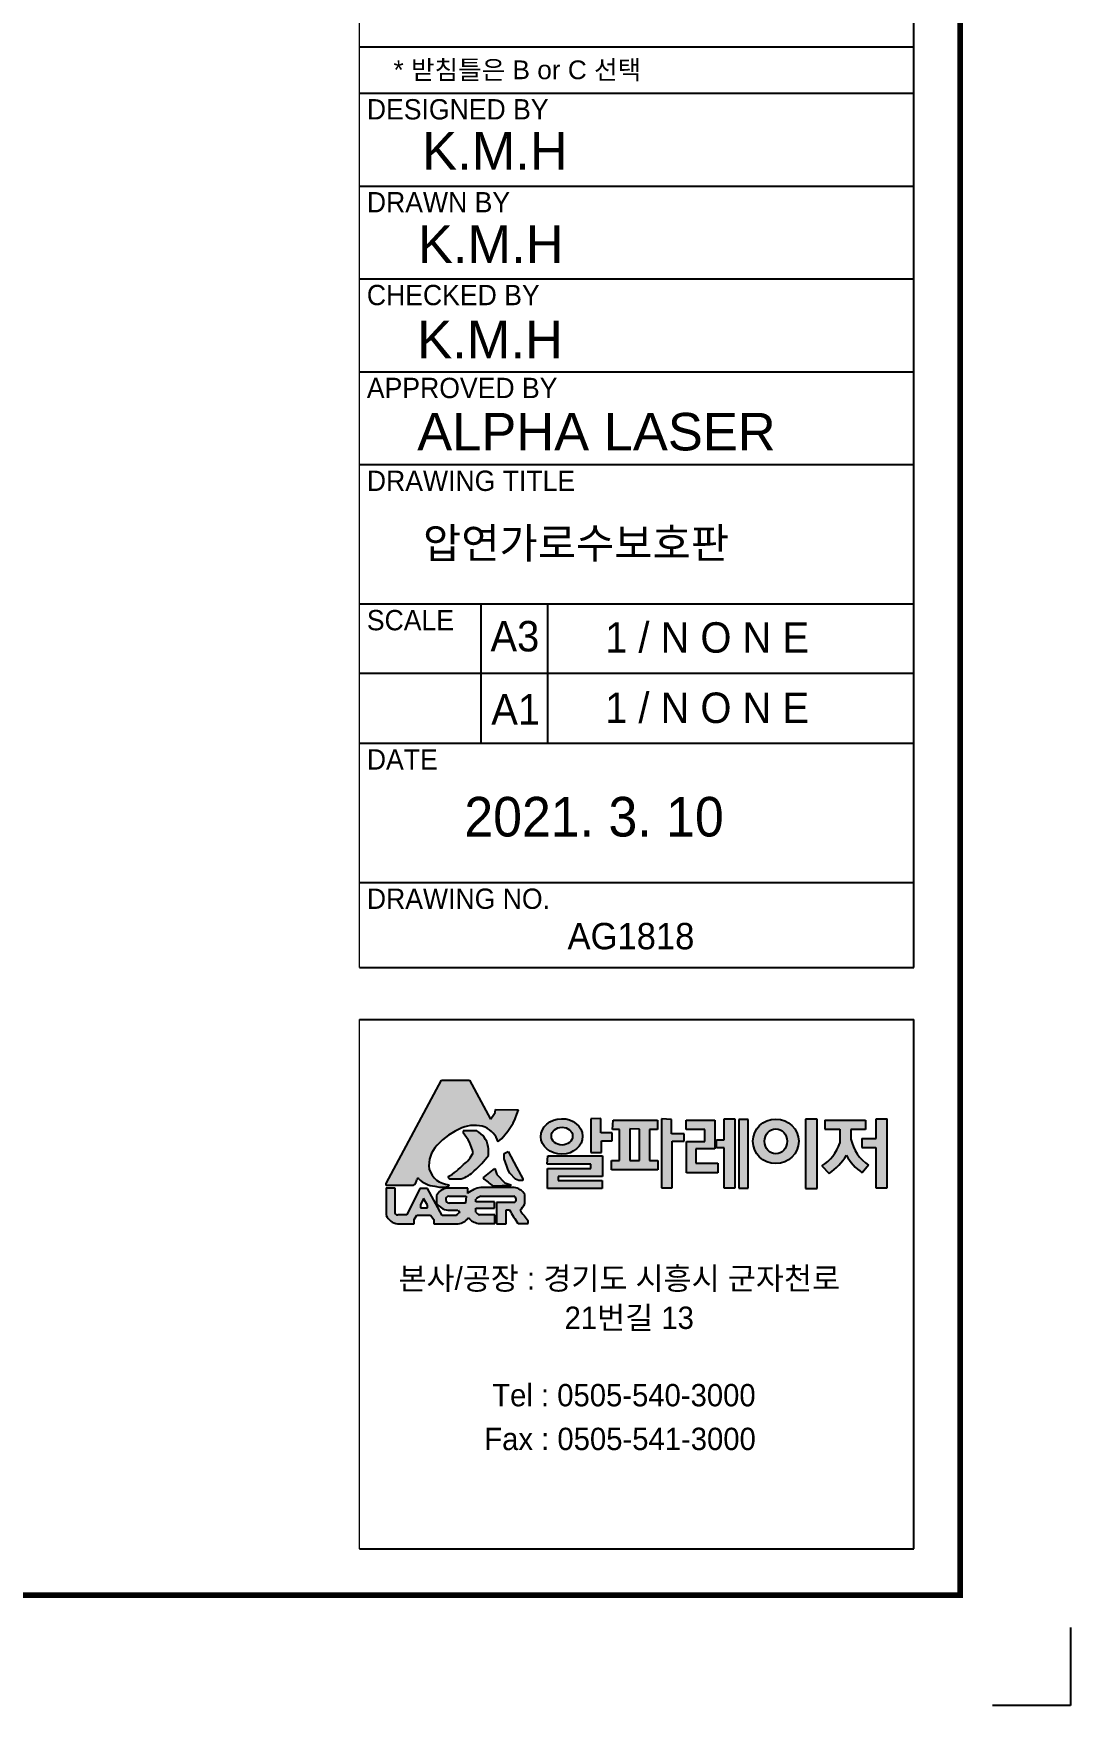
# Model space of a CAD drawing. Header units: millimetres. Extents: x 20045 to 27217, y -49849 to -44778.
# Drawn here: x 25612 to 27217, y -49849 to -47261 of the extents above; entities that cross this region are included whole.
import ezdxf

# ---------------------------------------------------------------- set-up
doc = ezdxf.new("R2010")
doc.units = ezdxf.units.MM
doc.layers.add('LAYOUT', color=7, linetype='Continuous')
doc.styles.add('H', font='')
doc.styles.get("Standard").update_dxf_attribs({"font": 'arial.ttf'})
doc.styles.get('H').set_extended_font_data('Dotum')

msp = doc.modelspace()

# ---------------------------------------------------------------- hatches: boundary and pattern name
h = msp.add_hatch(color=256)
h.dxf.hatch_style = 1
h.set_gradient(color1=(255, 0, 0), color2=(255, 159, 127), tint=1)
h.paths.add_polyline_path([(26158.2, -49041.1), (26158.1, -49044.5), (26199.7, -49044.5, 0.214284), (26205.7, -49035, -0.655828), (26208.5, -49034.2, 0.18567), (26233.3, -49045.4, 0.148851), (26254.6, -49045.5, 0.404174), (26255.2, -49043.1, -0.316733), (26224.5, -49018.9, -0.221534), (26237, -48982, -0.105066), (26275.4, -48955.2, -0.185229), (26311.2, -48954.1, -0.196064), (26331.5, -48976.5, 0.141597), (26362.9, -48927.1), (26327.2, -48926.7), (26326.5, -48931.5), (26323.8, -48936), (26319.6, -48941.5), (26287.2, -48881.4), (26243.8, -48881.1)])
h.paths.add_polyline_path([(26277.8, -49011.7, -0.08303), (26253.9, -49030.6, 0.230034), (26256.4, -49034.1, 0.021204), (26274.2, -49033.9, 0.137848), (26294.5, -49021.7, 0.057638), (26316.2, -48997.9, 0.060436), (26316, -48984, 0.2375), (26298.2, -48959.8), (26277.3, -48959.8), (26277.3, -48962.9, -0.121183), (26292.5, -48993.8, -0.135167)], flags=17)
h.paths.add_polyline_path([(26329.4, -49027.6), (26326, -49018.1), (26308, -49032.7, 0.044378), (26323.8, -49045.3), (26351, -49044.2), (26351, -49043.1), (26341.5, -49040.1)], flags=17)
h.paths.add_polyline_path([(26346.6, -49020.7), (26349.4, -49025.3), (26358.3, -49034.4), (26363.6, -49036.5), (26369.7, -49036.5), (26369.6, -49034.2), (26359.9, -49016.1), (26346.7, -48991.7), (26340.9, -48994.8), (26340.9, -49003.3), (26345, -49014.5)])
h.paths.add_polyline_path([(26176.8, -49090, -0.419155), (26171.3, -49085), (26171.3, -49048), (26158, -49048), (26158, -49090.6, 0.254457), (26175.7, -49103.8), (26201.4, -49103.8), (26201.4, -49097.2), (26205.3, -49090.2), (26226.8, -49090.2), (26231.7, -49097), (26231.7, -49103.8), (26269.7, -49103.8, 0.190479), (26285.2, -49094.6, 0.147735), (26300.5, -49103.1), (26326.3, -49103.1), (26326.3, -49090), (26302.6, -49090, -0.052449), (26296.7, -49085.9), (26296.7, -49079.7), (26325.9, -49079.7), (26325.9, -49069.7), (26296.6, -49069.7), (26296.6, -49065.3, -0.044761), (26304.3, -49060.7), (26355.5, -49060.7, -0.648836), (26356.6, -49070.7), (26328.8, -49070.7), (26328.8, -49103.5), (26343.7, -49103.5), (26343.7, -49082.2), (26348.8, -49082.2, 0.01692), (26362.1, -49103.4), (26378, -49103.4), (26378, -49099.1, -0.024318), (26365.2, -49082.6, 0.064908), (26372.5, -49072.9), (26372.5, -49058.1, 0.229002), (26356, -49047.4), (26304.4, -49047.4, 0.127003), (26284.3, -49056.6), (26284.3, -49048.3), (26252, -49048.3, 0.22689), (26236, -49059.7), (26236, -49071.9, 0.193483), (26253.5, -49082.8), (26269.2, -49082.8, 0.030046), (26272.2, -49086, 0.136716), (26266.9, -49090.9), (26244.5, -49090.9), (26222.3, -49049.1), (26210.4, -49049.1), (26190.3, -49090)])
h.paths.add_polyline_path([(26211, -49078.7), (26211, -49074.5), (26215.9, -49064.6), (26222, -49075), (26222, -49078.7)], flags=16)
h.paths.add_polyline_path([(26254.9, -49060.7), (26281.9, -49060.7), (26280.7, -49071.7), (26255.9, -49071.7, -0.924958)], flags=16)
edge = h.paths.add_edge_path()
edge.add_ellipse((26429.7, -48968.4), major_axis=(-32.3, -0.4), ratio=0.850598, start_angle=0, end_angle=360)
edge = h.paths.add_edge_path(flags=16)
edge.add_ellipse((26430.2, -48967.9), major_axis=(-16.4, 0), ratio=0.843368, start_angle=0, end_angle=360)
h.paths.add_polyline_path([(26492.8, -48998.4), (26408, -48998.4), (26407.4, -49011.5), (26474.8, -49011.5), (26474.8, -49018.3), (26407.7, -49018.3), (26407.7, -49048.8), (26492.5, -49048.8), (26492.5, -49036.8), (26424, -49036.8), (26424, -49030.3), (26492.8, -49030.3)])
h.paths.add_polyline_path([(26474.5, -48993.5), (26491.3, -48993.5), (26491.3, -48975.4), (26507.5, -48975.4), (26507.5, -48963), (26490, -48963), (26490, -48940.9), (26474.5, -48941.2)])
h.paths.add_polyline_path([(26519.1, -48957.5), (26519.1, -49005.8), (26506.7, -49005.8), (26506.7, -49020), (26578.4, -49020), (26578.4, -49005.9), (26565.5, -49005.9), (26565.5, -48957.5), (26577.9, -48957.5), (26577.9, -48943.3), (26509.2, -48943.3), (26508.5, -48957.5)])
h.paths.add_polyline_path([(26535.1, -48956.7), (26550.3, -48957), (26550.3, -49005.9), (26535.1, -49005.9)], flags=16)
h.paths.add_polyline_path([(26599.6, -48964.2), (26599.6, -48942.1), (26584.2, -48941.3), (26584.2, -49048.1), (26600.8, -49048.1), (26600.8, -48976), (26618.9, -48976), (26618.9, -48964.2)])
h.paths.add_polyline_path([(26637.4, -48987.4), (26666.8, -48987.4), (26666.8, -48943.2), (26622.2, -48943.2), (26622.3, -48957.5), (26651, -48957.5), (26651, -48976.2), (26622.9, -48976.2), (26622.9, -49024.7), (26671, -49024.7), (26671, -49009.9), (26637.4, -49009.9)])
h.paths.add_polyline_path([(26681, -49048.3), (26697.4, -49048.3), (26697.4, -48941.4), (26681.1, -48941.4), (26681.1, -48973.6), (26669.2, -48973.6), (26669, -48986), (26681, -48986)])
h.paths.add_polyline_path([(26703.5, -49048.4), (26718.3, -49048.4), (26718.3, -48942.2), (26703.5, -48942.2)])
edge = h.paths.add_edge_path()
edge.add_ellipse((26760.9, -48976), major_axis=(-35.4, 0), ratio=0.974401, start_angle=0, end_angle=360)
edge = h.paths.add_edge_path(flags=16)
edge.add_ellipse((26761, -48976), major_axis=(0, -19.4), ratio=0.89757, start_angle=0, end_angle=360)
h.paths.add_polyline_path([(26806.9, -49048.8), (26824.7, -49048.8), (26824.7, -48941.6), (26806.9, -48941.7)])
h.paths.add_polyline_path([(26870.2, -48997.6, 0.121385), (26894.4, -49024.6), (26904.5, -49012.8, -0.196928), (26877.2, -48972.8), (26877.2, -48957.6), (26899.9, -48957.6), (26899.9, -48943.1), (26837, -48943.1), (26837, -48957.3), (26859.9, -48957.3), (26859.9, -48978.8, -0.181097), (26832.2, -49014), (26843.6, -49025.7, 0.109226)])
h.paths.add_polyline_path([(26933.1, -48941.4), (26916.2, -48941.4), (26916.2, -48971.7), (26893.9, -48971.7), (26893.9, -48985.7), (26915.8, -48985.7), (26915.8, -49047.9), (26933.1, -49047.9)])

# ---------------------------------------------------------------- linework, layer by layer
at = {"color": 0, "lineweight": 20}
for p, q in [((26116.8, -48707.2), (26116.8, -45772.4)), ((26116.8, -49606.7), (26116.8, -48787.5))]:
    msp.add_line(p, q, dxfattribs=at)
for p, q in [((26974.3, -48707.2), (26974.3, -45772.4)), ((26116.8, -47281.8), (26974.3, -47281.8)), ((26116.8, -47353.6), (26974.3, -47353.6)), ((26116.8, -47497.4), (26974.3, -47497.4)), ((26116.8, -47641.1), (26974.3, -47641.1)), ((26116.8, -47784.9), (26974.3, -47784.9)), ((26116.8, -47928.6), (26974.3, -47928.6)), ((26116.8, -48144.2), (26974.3, -48144.2)), ((26304.7, -48144.2), (26304.7, -48359.9)), ((26407.8, -48144.2), (26407.8, -48359.9)), ((26974.3, -48252.1), (26116.8, -48252.1)), ((26116.8, -48359.9), (26974.3, -48359.9)), ((26116.8, -48575.5), (26974.3, -48575.5)), ((26116.8, -48707.2), (26974.3, -48707.2)), ((26116.8, -48787.5), (26974.3, -48787.5)), ((26974.3, -49606.7), (26974.3, -48787.5)), ((26158.2, -49041.1), (26243.8, -48881.1)), ((26243.8, -48881.1), (26287.2, -48881.4)), ((26287.2, -48881.4), (26319.6, -48941.5)), ((26319.6, -48941.5), (26323.8, -48936)), ((26323.8, -48936), (26326.5, -48931.5)), ((26326.5, -48931.5), (26327.2, -48926.7)), ((26327.2, -48926.7), (26362.9, -48927.1)), ((26490, -48940.9), (26474.5, -48941.2)), ((26474.5, -48941.2), (26474.5, -48993.5)), ((26490, -48963), (26490, -48940.9)), ((26584.2, -48941.3), (26584.2, -49048.1)), ((26599.6, -48942.1), (26584.2, -48941.3)), ((26681.1, -48973.6), (26681.1, -48941.4)), ((26681.1, -48941.4), (26697.4, -48941.4)), ((26697.4, -48941.4), (26697.4, -49048.3)), ((26824.7, -48941.6), (26806.9, -48941.7)), ((26806.9, -48941.7), (26806.9, -49048.8)), ((26824.7, -49048.8), (26824.7, -48941.6)), ((26916.2, -48971.7), (26916.2, -48941.4)), ((26916.2, -48941.4), (26933.1, -48941.4)), ((26933.1, -49047.9), (26933.1, -48941.4)), ((26298.2, -48959.8), (26277.3, -48959.8)), ((26277.3, -48959.8), (26277.3, -48962.9)), ((26507.5, -48963), (26490, -48963)), ((26507.5, -48975.4), (26507.5, -48963)), ((26508.5, -48957.5), (26509.2, -48943.3)), ((26519.1, -48957.5), (26508.5, -48957.5)), ((26509.2, -48943.3), (26577.9, -48943.3)), ((26519.1, -49005.8), (26519.1, -48957.5)), ((26535.1, -48956.7), (26535.1, -49005.9)), ((26550.3, -48957), (26535.1, -48956.7)), ((26550.3, -49005.9), (26550.3, -48957)), ((26577.9, -48957.5), (26565.5, -48957.5)), ((26565.5, -48957.5), (26565.5, -49005.9)), ((26577.9, -48943.3), (26577.9, -48957.5)), ((26599.6, -48964.2), (26599.6, -48942.1)), ((26618.9, -48964.2), (26599.6, -48964.2)), ((26618.9, -48976), (26618.9, -48964.2)), ((26622.2, -48943.2), (26666.8, -48943.2)), ((26622.3, -48957.5), (26622.2, -48943.2)), ((26651, -48957.5), (26622.3, -48957.5)), ((26651, -48976.2), (26651, -48957.5)), ((26666.8, -48943.2), (26666.8, -48987.4)), ((26703.5, -48942.2), (26703.5, -49048.4)), ((26718.3, -48942.2), (26703.5, -48942.2)), ((26718.3, -49048.4), (26718.3, -48942.2)), ((26837, -48943.1), (26899.9, -48943.1)), ((26837, -48943.1), (26837, -48957.3)), ((26837, -48957.3), (26859.9, -48957.3)), ((26859.9, -48957.3), (26859.9, -48978.8)), ((26899.9, -48957.6), (26877.2, -48957.6)), ((26877.2, -48957.6), (26877.2, -48972.8)), ((26899.9, -48943.1), (26899.9, -48957.6)), ((26340.9, -48994.8), (26346.7, -48991.7)), ((26346.8, -48991.9), (26359.9, -49016.1)), ((26474.5, -48993.5), (26491.3, -48993.5)), ((26491.3, -48993.5), (26491.3, -48975.4)), ((26491.3, -48975.4), (26507.5, -48975.4)), ((26600.8, -49048.1), (26600.8, -48976)), ((26600.8, -48976), (26618.9, -48976)), ((26622.9, -49024.7), (26622.9, -48976.2)), ((26622.9, -48976.2), (26651, -48976.2)), ((26666.8, -48987.4), (26637.4, -48987.4)), ((26637.4, -48987.4), (26637.4, -49009.9)), ((26669, -48986), (26669.2, -48973.6)), ((26681, -48986), (26669, -48986)), ((26669.2, -48973.6), (26681.1, -48973.6)), ((26681, -49048.3), (26681, -48986)), ((26893.9, -48971.7), (26893.9, -48985.7)), ((26893.9, -48971.7), (26916.2, -48971.7)), ((26893.9, -48985.7), (26915.8, -48985.7)), ((26915.8, -48985.7), (26915.8, -49047.9)), ((26308, -49032.7), (26326, -49018.1)), ((26326, -49018.1), (26329.4, -49027.6)), ((26340.9, -49003.3), (26340.9, -48994.8)), ((26345, -49014.5), (26340.9, -49003.3)), ((26346.6, -49020.7), (26345, -49014.5)), ((26359.9, -49016.1), (26369.6, -49034.2)), ((26407.4, -49011.5), (26408, -48998.4)), ((26474.8, -49011.5), (26407.4, -49011.5)), ((26407.7, -49048.8), (26407.7, -49018.3)), ((26407.7, -49018.3), (26474.8, -49018.3)), ((26408, -48998.4), (26492.8, -48998.4)), ((26474.8, -49018.3), (26474.8, -49011.5)), ((26492.8, -48998.4), (26492.8, -49030.3)), ((26506.7, -49020), (26506.7, -49005.8)), ((26506.7, -49005.8), (26519.1, -49005.8)), ((26535.1, -49005.9), (26550.3, -49005.9)), ((26565.5, -49005.9), (26578.4, -49005.9)), ((26578.4, -49005.9), (26578.4, -49020)), ((26637.4, -49009.9), (26671, -49009.9)), ((26671, -49009.9), (26671, -49024.7)), ((26832.2, -49014), (26843.6, -49025.7)), ((26904.5, -49012.8), (26894.4, -49024.6)), ((26158.1, -49044.5), (26158.2, -49041.1)), ((26199.7, -49044.5), (26158.1, -49044.5)), ((26351, -49044.2), (26323.8, -49045.3)), ((26329.4, -49027.6), (26341.5, -49040.1)), ((26341.5, -49040.1), (26351, -49043.1)), ((26349.4, -49025.3), (26346.6, -49020.7)), ((26358.3, -49034.4), (26349.4, -49025.3)), ((26351, -49043.1), (26351, -49044.2)), ((26363.6, -49036.5), (26358.3, -49034.4)), ((26369.7, -49036.5), (26363.6, -49036.5)), ((26369.6, -49034.2), (26369.7, -49036.5)), ((26492.8, -49030.3), (26424, -49030.3)), ((26424, -49030.3), (26424, -49036.8)), ((26424, -49036.8), (26492.5, -49036.8)), ((26492.5, -49036.8), (26492.5, -49048.8)), ((26578.4, -49020), (26506.7, -49020)), ((26671, -49024.7), (26622.9, -49024.7)), ((26158, -49048), (26171.3, -49048)), ((26158, -49048), (26158, -49090.6)), ((26171.3, -49048), (26171.3, -49085)), ((26210.4, -49049.1), (26190.3, -49090)), ((26222.3, -49049.1), (26210.4, -49049.1)), ((26215.9, -49064.6), (26211, -49074.5)), ((26222, -49075), (26215.9, -49064.6)), ((26244.5, -49090.9), (26222.3, -49049.1)), ((26236, -49059.7), (26236, -49071.9)), ((26284.3, -49048.3), (26252, -49048.3)), ((26254.9, -49060.7), (26281.9, -49060.7)), ((26281.9, -49060.7), (26280.7, -49071.7)), ((26284.3, -49056.6), (26284.3, -49048.3)), ((26296.6, -49069.7), (26296.6, -49065.3)), ((26325.9, -49069.7), (26296.6, -49069.7)), ((26304.3, -49060.7), (26355.5, -49060.7)), ((26356, -49047.4), (26304.4, -49047.4)), ((26325.9, -49079.7), (26325.9, -49069.7)), ((26356.6, -49070.7), (26328.8, -49070.7)), ((26328.8, -49070.7), (26328.8, -49103.5)), ((26372.5, -49072.9), (26372.5, -49058.1)), ((26492.5, -49048.8), (26407.7, -49048.8)), ((26584.2, -49048.1), (26600.8, -49048.1)), ((26697.4, -49048.3), (26681, -49048.3)), ((26703.5, -49048.4), (26718.3, -49048.4)), ((26806.9, -49048.8), (26824.7, -49048.8)), ((26915.8, -49047.9), (26933.1, -49047.9)), ((26190.3, -49090), (26176.2, -49090)), ((26201.4, -49097.2), (26205.3, -49090.2)), ((26201.4, -49103.8), (26201.4, -49097.2)), ((26205.3, -49090.2), (26226.8, -49090.2)), ((26211, -49074.5), (26211, -49078.7)), ((26211, -49078.7), (26222, -49078.7)), ((26222, -49078.7), (26222, -49075)), ((26226.8, -49090.2), (26231.7, -49097)), ((26231.7, -49097), (26231.7, -49103.8)), ((26266.9, -49090.9), (26244.5, -49090.9)), ((26253.5, -49082.8), (26269.2, -49082.8)), ((26280.7, -49071.7), (26255.8, -49071.7)), ((26296.7, -49085.9), (26296.7, -49079.7)), ((26296.7, -49079.7), (26325.9, -49079.7)), ((26326.3, -49090), (26302.6, -49090)), ((26326.3, -49103.1), (26326.3, -49090)), ((26343.7, -49103.5), (26343.7, -49082.2)), ((26343.7, -49082.2), (26348.8, -49082.2)), ((26175.7, -49103.8), (26201.4, -49103.8)), ((26231.7, -49103.8), (26269.7, -49103.8)), ((26300.5, -49103.1), (26326.3, -49103.1)), ((26328.8, -49103.5), (26343.7, -49103.5)), ((26362.1, -49103.4), (26378, -49103.4)), ((26378, -49103.4), (26378, -49099.1)), ((26116.8, -49606.7), (26974.3, -49606.7)), ((27216.9, -49728.6), (27216.9, -49849.3)), ((27216.9, -49849.3), (27096.2, -49849.3))]:
    msp.add_line(p, q)
for centre, radius, start, end in [((26261.7, -48897.5), 105.4, 311.4509, 343.6881), ((26319.2, -49059), 112.7, 112.8742, 136.8648), ((26294.8, -49001.4), 50.1, 70.8979, 112.8751), ((26222.1, -49009.2), 72.1, 12.3605, 39.9987), ((26283, -48989.6), 33.4, 9.6034, 63.0444), ((26293.9, -48990.2), 40.1, 19.9375, 64.3092), ((26270.3, -49013.8), 46.1, 136.3749, 186.3397), ((26237, -48982), 1.683747541392222e-12, 159.4993, 330.6422), ((26259.2, -48991.9), 57.3, 354.0601, 7.8943), ((26799, -48959.3), 63.9, 301.1839, 342.2433), ((26939.6, -48959.5), 63.8, 192.0664, 236.6287), ((26257.1, -49009.2), 34, 196.6209, 266.9197), ((26209.5, -48949.6), 92.4, 298.744, 317.7294), ((26252.7, -48976.1), 43.6, 305.2379, 336.0294), ((26202.2, -48915.7), 140.5, 311.0403, 324.2354), ((26793.4, -48951.5), 89.6, 304.1443, 329.0781), ((26937.1, -48961.9), 75.8, 208.0421, 235.7261), ((26192.1, -49033.1), 13.8, 303.6229, 352.0073), ((26207.3, -49035.2), 1.62, 38.9695, 171.9523), ((26235.5, -49007.6), 37.8, 224.5251, 266.5984), ((26208.5, -49034.2), 1.287571649299934e-12, 41.2759, 185.3558), ((26244, -49010.4), 36.7, 252.9152, 285.3632), ((26253.7, -49044), 1.74, 270.9412, 29.2318), ((26258.8, -49029.8), 4.93, 188.8476, 240.6661), ((26263, -48824.4), 209.8, 268.191, 273.05), ((26262.6, -48991.7), 43.7, 285.2841, 316.6787), ((26387.2, -48950), 114.4, 226.2191, 236.3831), ((26255.9, -49070.8), 22.8, 99.81, 150.9436), ((26255.8, -49066.2), 5.52, 99.6386, 269.2912), ((26312.2, -49090.9), 44.3, 100.1161, 129.0681), ((26325.9, -49105.7), 49.9, 115.6034, 125.855), ((26353.8, -49066), 5.47, 300.2822, 72.1901), ((26353.2, -49069.8), 22.6, 31.1703, 82.764), ((26179, -49080.9), 23.1, 204.7787, 261.884), ((26176.5, -49084.8), 5.21, 182.0619, 266.9731), ((26258.3, -49055.5), 27.7, 216.163, 259.9649), ((26278.3, -49097.9), 13.4, 117.1825, 148.3224), ((26297.6, -49059.3), 36.8, 219.5763, 226.4602), ((26265.8, -49079.6), 24.5, 279.1517, 322.2895), ((26307, -49073.5), 30.3, 224.0335, 257.6487), ((26319.3, -49060.2), 34.1, 228.6667, 240.6761), ((26668.4, -48896.4), 369.7, 210.1657, 214.0431), ((26331.8, -49049.6), 46.9, 315.4182, 330.2733), ((26541.9, -48959.8), 215.2, 214.799, 220.3711)]:
    msp.add_arc(centre, radius, start, end)
for centre, major_axis, ratio in [((26429.7, -48968.4), (-32.3, -0.4), 0.850598), ((26760.9, -48976), (-35.4, 0), 0.974401), ((26430.2, -48967.9), (-16.4, 0), 0.843368), ((26761, -48976), (0, -19.4), 0.89757)]:
    msp.add_ellipse(centre, major_axis=major_axis, ratio=ratio)
at = {"layer": 'LAYOUT'}
for p, q in [((27046.2, -49678.6), (27046.2, -48910.2)), ((25082.5, -49678.6), (27046.2, -49678.6))]:
    msp.add_line(p, q, dxfattribs=at)
at = {"layer": 'LAYOUT', "const_width": 8.54}
msp.add_lwpolyline([(20216, -49678.6), (27046.2, -49678.6), (27046.2, -44948.7), (20216, -44948.7)], close=True, dxfattribs=at)

# ---------------------------------------------------------------- texts
for s, height, p in [('  * 받침틀은 B or C 선택', 29.04, (26146.9, -47332)), ('K.M.H', 58.08, (26213.7, -47472)), ('K.M.H', 58.08, (26207.2, -47616.3)), ('K.M.H', 58.08, (26206.1, -47763.9)), ('ALPHA LASER', 58.08, (26206.1, -47906.6))]:
    msp.add_text(s, height=height).set_placement(p)
at = {"style": 'H'}
for s, height, p in [('DESIGNED BY', 31.445, (26128.2, -47394.3)), ('DRAWN BY', 31.44, (26128.2, -47538.1)), ('CHECKED BY', 31.44, (26128.2, -47681.8)), ('APPROVED BY', 31.445, (26128.2, -47825.6)), ('DRAWING TITLE', 31.445, (26128.2, -47969.3)), ('압연가로수보호판', 47.17, (26215.1, -48073.7)), ('SCALE', 31.44, (26128.2, -48185)), ('A3', 47.17, (26319.5, -48217.7)), ('1 / N O N E', 47.167, (26496.9, -48219.7)), ('A1', 47.17, (26320.7, -48331)), ('1 / N O N E', 47.167, (26496.9, -48328.5)), ('DATE', 31.44, (26128.2, -48400.6)), ('2021. 3. 10', 61.318, (26279, -48504.2)), ('DRAWING NO.', 31.445, (26128.2, -48616.2)), ('AG1818', 40.88, (26438.7, -48678.8)), ('본사/공장 : 경기도 시흥시 군자천로', 34.589, (26177.2, -49205.6)), ('21번길 13', 34.59, (26434.1, -49266.4)), ('Tel : 0505-540-3000', 34.589, (26322.2, -49386.2)), ('Fax : 0505-541-3000', 34.589, (26309.9, -49453.9))]:
    msp.add_text(s, height=height, dxfattribs=at).set_placement(p)

doc.saveas('drawing.dxf')
